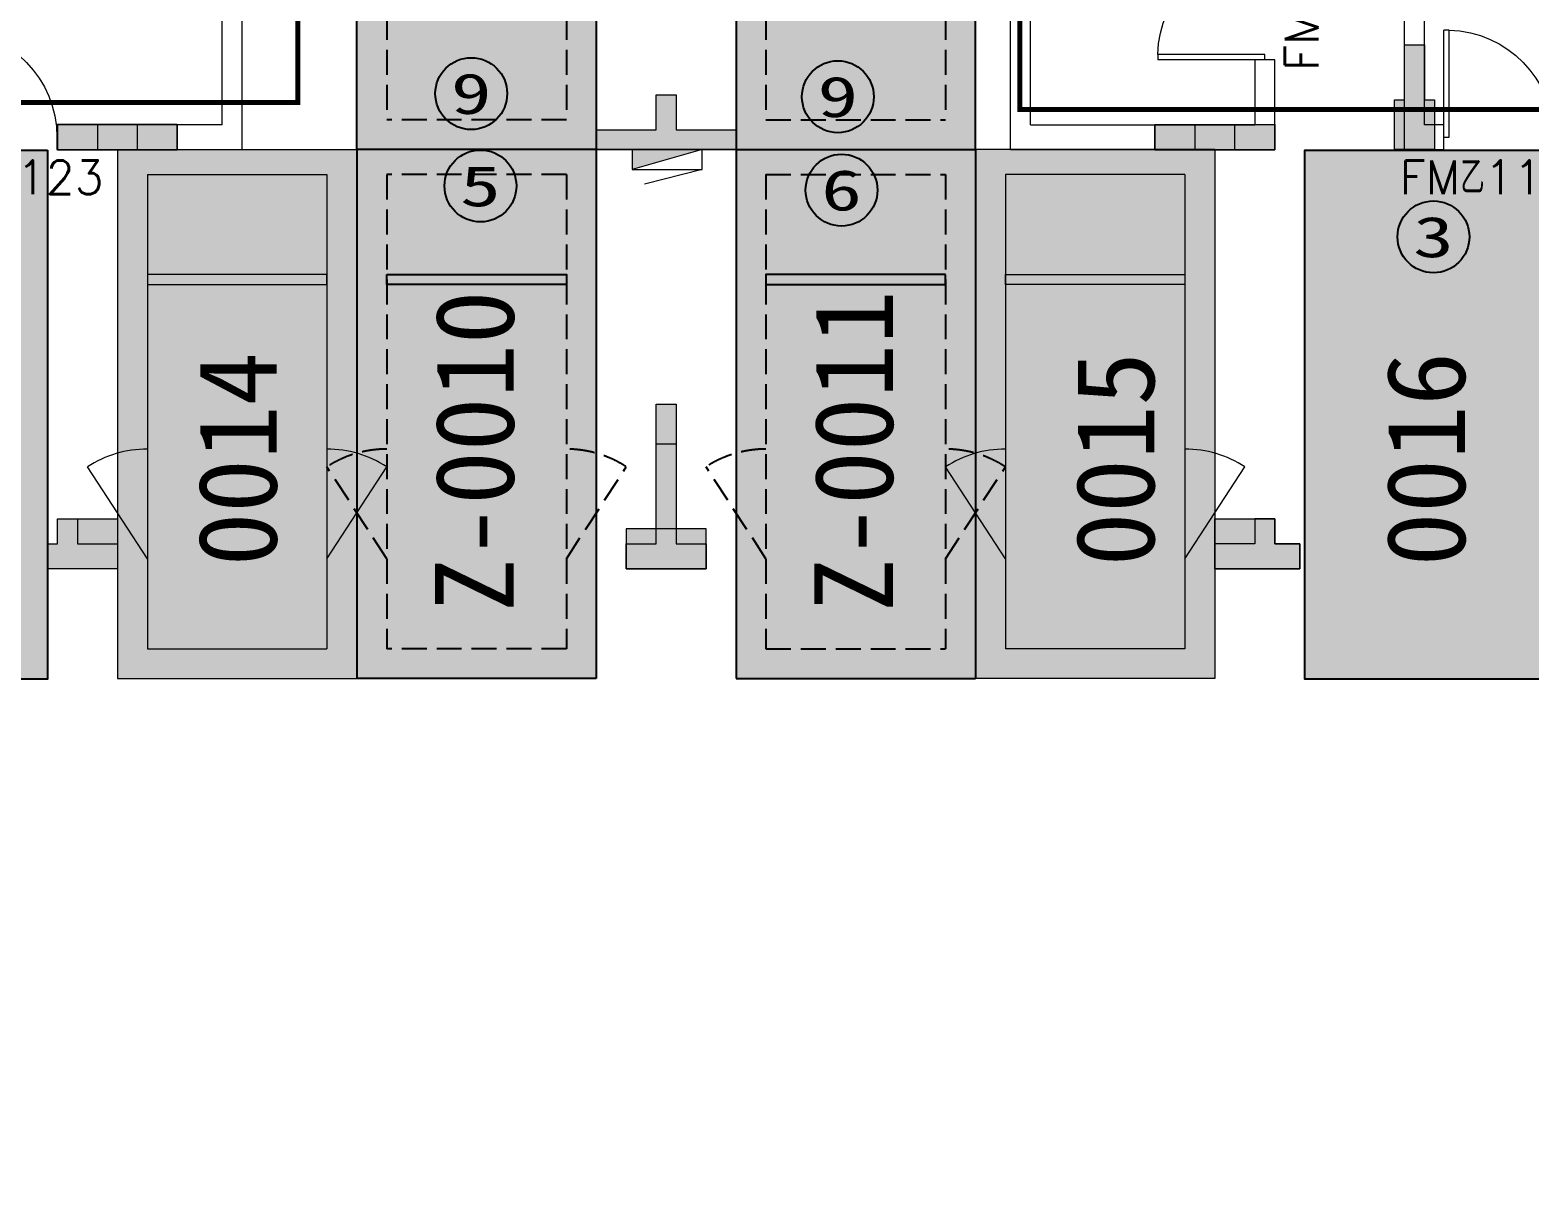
# Model space of a CAD drawing. Extents: x -264757 to 1033689, y 4049843 to 4347093.
# Drawn here: x -24865 to -9831, y 4296979 to 4308511 of the extents above; entities that cross this region are included whole.
import ezdxf
from ezdxf.enums import TextEntityAlignment as Align

# ---------------------------------------------------------------- set-up
doc = ezdxf.new("R2010")
doc.units = 0
doc.header["$LTSCALE"] = 1000
doc.header["$MEASUREMENT"] = 0
doc.linetypes.add('AX-01DK-PB01$1$A-001-车位参照B1$0$A-001-车位参照B1$0$A-001-车位参照B1$0$A-H4-001-基本图形$0$A-001-车位B1$0$DASH', pattern=[0.35, 0.25, -0.1])
doc.linetypes.add('DASH', pattern=[0.35, 0.25, -0.1])
doc.layers.add('AX-01DK-PB01$0$AX-001DK-01-PB01-02$0$A-3-WinF(Text)', color=8, linetype='Continuous', plot=False)
for name, color, linetype in [('不利因素1-紧邻消火栓', 7, 'Continuous'), ('不利因素3-紧邻房间出入口', 7, 'Continuous'), ('不利因素5-单面靠墙', 7, 'Continuous'), ('不利因素6-双面靠墙', 7, 'Continuous'), ('不可售车位', 255, 'Continuous'), ('子母车位', 7, 'Continuous'), ('普通车位', 7, 'Continuous')]:
    doc.layers.add(name, color=color, linetype=linetype)
doc.layers.add('无关图层', color=8, linetype='Continuous', lineweight=0)
doc.layers.add('车位归属楼栋范围线', color=7, linetype='Continuous', true_color=0x19e6c7)
doc.styles.add('AX-01DK-PB01$0$AX-001DK-01-PB01-02$0$_TCH_WINDOW', font='SIMPLEX', dxfattribs={"bigfont": 'GBCBIG'})
doc.styles.add('AX-ACK-BIANH1$0$黑体', font='simhei.ttf')
doc.styles.add('SX-ACK-PB01-WNC-ALL$0$黑体', font='simhei.ttf')
doc.styles.add('黑体', font='simhei.ttf')

# ---------------------------------------------------------------- blocks, each defined once
blk = doc.blocks.new('20200722.21175556')
at = {"layer": '不利因素1-紧邻消火栓', "true_color": 0x3c6a45}
h = blk.add_hatch(color=97, dxfattribs=at)
h.dxf.hatch_style = 1
edge = h.paths.add_edge_path()
edge.add_arc((360, 360), 360, 0, 360)
at = {"layer": '不利因素1-紧邻消火栓'}
blk.add_circle((360, 360), 360, dxfattribs=at)
at = {"layer": '不利因素1-紧邻消火栓', "style": '黑体', "width": 1.390625}
blk.add_text('9', height=407, dxfattribs=at).set_placement((156, 156), (564, 156), align=Align.FIT)
blk = doc.blocks.new('SX-ACK-PB01-WNC-ALL$0$20200722.21182536')
at = {"layer": '不利因素3-紧邻房间出入口', "true_color": 0xe4d218}
h = blk.add_hatch(color=52, dxfattribs=at)
h.dxf.hatch_style = 1
edge = h.paths.add_edge_path()
edge.add_arc((360, 360), 360, 0, 360)
at = {"layer": '不利因素3-紧邻房间出入口'}
blk.add_circle((360, 360), 360, dxfattribs=at)
at = {"layer": '不利因素3-紧邻房间出入口', "style": 'SX-ACK-PB01-WNC-ALL$0$黑体', "width": 1.390625}
blk.add_text('3', height=407, dxfattribs=at).set_placement((156, 156), (564, 156), align=Align.FIT)
blk = doc.blocks.new('SX-ACK-PB01-WNC-ALL$0$20200722.21183209')
at = {"layer": '不利因素5-单面靠墙', "true_color": 0x6d711d}
h = blk.add_hatch(color=66, dxfattribs=at)
h.dxf.hatch_style = 1
edge = h.paths.add_edge_path()
edge.add_arc((360, 360), 360, 0, 360)
at = {"layer": '不利因素5-单面靠墙'}
blk.add_circle((360, 360), 360, dxfattribs=at)
at = {"layer": '不利因素5-单面靠墙', "style": 'SX-ACK-PB01-WNC-ALL$0$黑体', "width": 1.390625}
blk.add_text('5', height=407, dxfattribs=at).set_placement((156, 156), (564, 156), align=Align.FIT)
blk = doc.blocks.new('SX-ACK-PB01-WNC-ALL$0$20200722.21183455')
at = {"layer": '不利因素6-双面靠墙', "true_color": 0xf2b47b}
h = blk.add_hatch(color=31, dxfattribs=at)
h.dxf.hatch_style = 1
edge = h.paths.add_edge_path()
edge.add_arc((360, 360), 360, 0, 360)
at = {"layer": '不利因素6-双面靠墙'}
blk.add_circle((360, 360), 360, dxfattribs=at)
at = {"layer": '不利因素6-双面靠墙', "style": 'SX-ACK-PB01-WNC-ALL$0$黑体', "width": 1.390625}
blk.add_text('6', height=407, dxfattribs=at).set_placement((156, 156), (564, 156), align=Align.FIT)
blk = doc.blocks.new('销控车位')
at = {"layer": '不可售车位', "true_color": 0x757b8a}
h = blk.add_hatch(color=8, dxfattribs=at)
h.dxf.hatch_style = 1
h.paths.add_polyline_path([(2400, 0), (2400, -5300), (0, -5300), (0, 0)])
at = {"layer": '不可售车位', "color": 8, "true_color": 0x757b8a}
blk.add_lwpolyline([(2400, 0), (2400, -5300), (0, -5300), (0, 0)], close=True, dxfattribs=at)
blk = doc.blocks.new('AX-01DK-PB01$0$$DorLib2D$00000001')
at = {"layer": '无关图层'}
for p, q in [((0.45, 0.975), (0.5, 0.975)), ((0.45, 0), (0.45, 0.975)), ((0.5, 0), (0.5, 0.975)), ((0.5, 0), (0.45, 0))]:
    blk.add_line(p, q, dxfattribs=at)
at = {"layer": '无关图层', "lineweight": 13}
blk.add_arc((0.475, 0), 0.975, 91.4693, 180, dxfattribs=at)
blk = doc.blocks.new('PX-03CK-XHS$1$$TWTSYS$00000508')
at = {"layer": '无关图层'}
for p, q in [((-0.5, 0.5), (0.324, 1.224)), ((-0.5, 0.5), (-0.5, -0.5)), ((-0.5, -0.5), (0.5, 0.5)), ((0.5, 0.5), (-0.5, 0.5)), ((0.5, -0.5), (0.5, 0.5)), ((-0.5, -0.5), (0.5, -0.5))]:
    blk.add_line(p, q, dxfattribs=at)
blk.add_solid([(0.5, -0.5), (0.5, 0.5), (-0.5, -0.5)], dxfattribs=at)
blk = doc.blocks.new('A$C741380cb')
at = {"layer": '子母车位', "true_color": 0x0617f9}
h = blk.add_hatch(color=5, dxfattribs=at)
h.dxf.hatch_style = 1
h.paths.add_polyline_path([(2400, 0), (2400, -10400), (0, -10400), (0, 0)])
blk = doc.blocks.new('A$C7e5eb487')
at = {"layer": '普通车位', "true_color": 0xf18f8e}
h = blk.add_hatch(color=11, dxfattribs=at)
h.dxf.hatch_style = 1
h.paths.add_polyline_path([(2400, 0), (2400, -5300), (0, -5300), (0, 0)])

msp = doc.modelspace()

# ---------------------------------------------------------------- hatches: boundary and pattern name
at = {"layer": '无关图层'}
for points in [[(-11189, 4307812.6), (-11089, 4307812.6), (-11089, 4308362.6), (-10889, 4308362.6), (-10889, 4307812.6), (-10789, 4307812.6), (-10789, 4307312.6), (-11189, 4307312.6)], [(-19187.9, 4307511.6), (-18587.9, 4307511.6), (-18587.9, 4307861.6), (-18387.9, 4307861.6), (-18387.9, 4307511.6), (-17787.9, 4307511.6), (-17787.9, 4307311.6), (-19187.9, 4307311.6)], [(-24589.7, 4307562.6), (-24189.7, 4307563.1), (-24189.7, 4307312.1), (-24589.7, 4307311.5)], [(-23789, 4307562.6), (-23389, 4307563.1), (-23389, 4307312.1), (-23789, 4307311.5)], [(-13589.7, 4307562.6), (-13189.7, 4307563.1), (-13189.7, 4307312.1), (-13589.7, 4307311.5)], [(-12789, 4307562.6), (-12389, 4307563.1), (-12389, 4307312.1), (-12789, 4307311.5)], [(-18387.6, 4304761.6), (-18387.9, 4304361.6), (-18589, 4304361.6), (-18588.6, 4304761.6)], [(-24588.4, 4303612.6), (-23988.4, 4303612.6), (-23988.4, 4303112.6), (-24588.4, 4303112.6), (-24688.4, 4303112.6), (-24688.2, 4303362.6), (-24588.4, 4303362.6)], [(-12989.1, 4303612.6), (-12389.1, 4303612.6), (-12389.1, 4303362.6), (-12138.7, 4303362.6), (-12138.7, 4303112.6), (-12989.1, 4303112.6)], [(-18088.3, 4303512.6), (-18888.5, 4303512.6), (-18888.5, 4303112.6), (-18088.3, 4303112.6)]]:
    msp.add_hatch(color=256, dxfattribs=at).paths.add_polyline_path(points)
h = msp.add_hatch(color=256, dxfattribs=at)
h.dxf.hatch_style = 1
h.paths.add_polyline_path([(-19188.5, 4307512.6), (-18588.5, 4307512.6), (-18588.5, 4307862.6), (-18388.5, 4307862.6), (-18388.5, 4307512.6), (-17788.5, 4307512.6), (-17788.5, 4307312.6), (-19188.5, 4307312.6)])
h = msp.add_hatch(color=256, dxfattribs=at)
h.dxf.hatch_style = 1
h.paths.add_polyline_path([(-23389, 4307563.1), (-24589.7, 4307563.1), (-24589.7, 4307311.5), (-23389, 4307311.5)])
h = msp.add_hatch(color=256, dxfattribs=at)
h.dxf.hatch_style = 1
h.paths.add_polyline_path([(-12389, 4307562.6), (-13589.7, 4307562.6), (-13589.7, 4307311.5), (-12389, 4307311.5)])
h = msp.add_hatch(color=256, dxfattribs=at)
h.dxf.hatch_style = 1
h.paths.add_polyline_path([(-18888.5, 4303362.6), (-18588.5, 4303362.6), (-18588.5, 4304762.6), (-18388.5, 4304762.6), (-18388.5, 4303362.6), (-18088.5, 4303362.6), (-18088.5, 4303112.6), (-18888.5, 4303112.6)])
h = msp.add_hatch(color=256, dxfattribs=at)
h.dxf.hatch_style = 1
h.paths.add_polyline_path([(-24688.4, 4303112.6), (-24688.4, 4303362.6), (-24588.4, 4303362.6), (-24588.4, 4303612.6), (-24388.4, 4303612.6), (-24388.4, 4303362.6), (-23988.4, 4303362.6), (-23988.4, 4303112.6), (-24388.4, 4303112.6)])
h = msp.add_hatch(color=256, dxfattribs=at)
h.dxf.hatch_style = 1
h.paths.add_polyline_path([(-12138.7, 4303112.6), (-12138.7, 4303362.6), (-12388.7, 4303362.6), (-12388.7, 4303612.6), (-12588.7, 4303612.6), (-12588.7, 4303362.6), (-12988.7, 4303362.6), (-12988.7, 4303112.6), (-12588.7, 4303112.6)])

# ---------------------------------------------------------------- linework, layer by layer
at = {"layer": '子母车位', "color": 8, "linetype": 'AX-01DK-PB01$1$A-001-车位参照B1$0$A-001-车位参照B1$0$A-001-车位参照B1$0$A-H4-001-基本图形$0$A-001-车位B1$0$DASH'}
for p, q in [((-21288.8, 4312162.6), (-21288.8, 4307612.6, 0)), ((-19488.8, 4312162.6), (-19488.8, 4307612.6, 0)), ((-17488.9, 4312162.6), (-17488.9, 4307612.6, 0)), ((-15688.9, 4312162.6), (-15688.9, 4307612.6, 0)), ((-19488.8, 4307612.6, 0), (-21288.8, 4307612.6, 0)), ((-17488.9, 4307612.6, 0), (-15688.9, 4307612.6, 0)), ((-19488.9, 4307062.6, 0), (-21288.9, 4307062.6, 0)), ((-21288.9, 4307062.6, 0), (-21288.9, 4302312.6)), ((-19488.9, 4307062.6, 0), (-19488.9, 4302312.6)), ((-17488.8, 4307062.6, 0), (-15688.8, 4307062.6, 0)), ((-17488.8, 4307062.6, 0), (-17488.8, 4302312.6)), ((-15688.8, 4307062.6, 0), (-15688.8, 4302312.6)), ((-19488.9, 4302312.6), (-21288.9, 4302312.6)), ((-17488.8, 4302312.6), (-15688.8, 4302312.6))]:
    msp.add_line(p, q, dxfattribs=at)
at = {"layer": '子母车位', "color": 83}
for p, q in [((-21588.9, 4307312.6, 0), (-21588.9, 4302012.6)), ((-19188.9, 4307312.6, 0), (-21588.9, 4307312.6, 0)), ((-19188.9, 4307312.6, 0), (-19188.9, 4302012.6)), ((-17788.8, 4307312.6, 0), (-17788.8, 4302012.6)), ((-17788.8, 4307312.6, 0), (-15388.8, 4307312.6, 0)), ((-15388.8, 4307312.6, 0), (-15388.8, 4302012.6)), ((-19188.9, 4302012.6), (-21588.9, 4302012.6)), ((-17788.8, 4302012.6), (-15388.8, 4302012.6))]:
    msp.add_line(p, q, dxfattribs=at)
for points in [[(-21588.8, 4312412.6), (-19188.8, 4312412.6), (-19188.8, 4307312.6), (-21588.8, 4307312.6)], [(-15388.9, 4312412.6), (-17788.9, 4312412.6), (-17788.8, 4307312.6), (-15388.8, 4307312.6)]]:
    msp.add_lwpolyline(points, close=True, dxfattribs=at)
at = {"layer": '子母车位', "elevation": 0}
for points in [[(-21288.9, 4306062.6), (-19488.9, 4306062.6), (-19488.9, 4305962.6), (-21288.9, 4305962.6)], [(-15688.8, 4306062.6), (-17488.8, 4306062.6), (-17488.8, 4305962.6), (-15688.8, 4305962.6)]]:
    msp.add_lwpolyline(points, close=True, dxfattribs=at)
at = {"layer": '子母车位', "linetype": 'AX-01DK-PB01$1$A-001-车位参照B1$0$A-001-车位参照B1$0$A-001-车位参照B1$0$A-H4-001-基本图形$0$A-001-车位B1$0$DASH', "elevation": 0}
for points in [[(-21288.9, 4303212.6), (-21888.9, 4304134.6)], [(-19488.9, 4303212.6), (-18888.9, 4304134.6)], [(-17488.8, 4303212.6), (-18088.8, 4304134.6)], [(-15688.8, 4303212.6), (-15088.8, 4304134.6)]]:
    msp.add_lwpolyline(points, dxfattribs=at)
at = {"layer": '子母车位', "linetype": 'AX-01DK-PB01$1$A-001-车位参照B1$0$A-001-车位参照B1$0$A-001-车位参照B1$0$A-H4-001-基本图形$0$A-001-车位B1$0$DASH'}
for centre, start, end in [((-21288.9, 4303212.6), 90, 123.05573), ((-19488.9, 4303212.6), 56.94427, 90), ((-17488.8, 4303212.6), 90, 123.05573), ((-15688.8, 4303212.6), 56.94427, 90)]:
    msp.add_arc(centre, 1100, start, end, dxfattribs=at)
at = {"layer": '无关图层'}
for p, q in [((-22738.7, 4307312.6), (-22738.7, 4311812.6)), ((-15038.8, 4307312.6), (-15038.8, 4311812.6)), ((-22938.7, 4307562.6), (-22938.7, 4311612.6)), ((-11088.5, 4307312.6), (-11088.5, 4311612.6)), ((-10888.5, 4307562.6), (-10888.5, 4311612.6)), ((-14838.8, 4307562.6), (-14838.8, 4311412.6)), ((-12389, 4308212.6), (-12589, 4308212.6)), ((-12589, 4308212.6), (-12589, 4307562.6)), ((-12389, 4307312.6), (-12389, 4308212.6)), ((-22938.7, 4307562.6), (-24595.2, 4307562.6)), ((-24595.2, 4307562.6), (-24595.2, 4307312.6)), ((-14838.8, 4307562.6), (-12589, 4307562.6)), ((-10695.2, 4307562.6), (-10888.5, 4307562.6)), ((-10695.2, 4307312.6), (-10695.2, 4307562.6)), ((-24595.2, 4307312.6), (-22738.7, 4307312.6)), ((-23988.9, 4307312.6), (-23988.9, 4302012.6, 0)), ((-23988.9, 4307312.6), (-21588.9, 4307312.6)), ((-21588.9, 4307312.6), (-21588.9, 4302012.6, 0)), ((-15388.8, 4307312.6), (-15388.8, 4302012.6, 0)), ((-12988.8, 4307312.6), (-15388.8, 4307312.6)), ((-15038.8, 4307312.6), (-12389, 4307312.6)), ((-12988.8, 4307312.6), (-12988.8, 4302012.6, 0)), ((-11088.5, 4307312.6), (-10695.2, 4307312.6)), ((-23688.9, 4307062.6), (-21888.9, 4307062.6)), ((-23688.9, 4307062.6), (-23688.9, 4302312.6, 0)), ((-21888.9, 4307062.6), (-21888.9, 4302312.6, 0)), ((-13288.8, 4307062.6), (-15088.8, 4307062.6)), ((-15088.8, 4307062.6), (-15088.8, 4302312.6, 0)), ((-13288.8, 4307062.6), (-13288.8, 4302312.6, 0)), ((-15088.8, 4306062.6), (-13288.8, 4306062.6)), ((-15088.8, 4305962.6), (-15088.8, 4306062.6)), ((-13288.8, 4305962.6), (-15088.8, 4305962.6)), ((-13288.8, 4306062.6), (-13288.8, 4305962.6)), ((-15088.8, 4303212.6), (-15688.8, 4304134.6)), ((-13288.8, 4303212.6), (-12688.8, 4304134.6)), ((-23688.9, 4302312.6, 0), (-21888.9, 4302312.6, 0)), ((-13288.8, 4302312.6, 0), (-15088.8, 4302312.6, 0)), ((-23988.9, 4302012.6, 0), (-21588.9, 4302012.6, 0)), ((-12988.8, 4302012.6, 0), (-15388.8, 4302012.6, 0))]:
    msp.add_line(p, q, dxfattribs=at)
for points in [[(-11189, 4307812.6), (-11089, 4307812.6), (-11089, 4308362.6), (-10889, 4308362.6), (-10889, 4307812.6), (-10789, 4307812.6), (-10789, 4307312.6), (-11189, 4307312.6)], [(-19188.5, 4307512.6), (-18588.5, 4307512.6), (-18588.5, 4307862.6), (-18388.5, 4307862.6), (-18388.5, 4307512.6), (-17788.5, 4307512.6), (-17788.5, 4307312.6), (-19188.5, 4307312.6)], [(-19187.9, 4307511.6), (-18587.9, 4307511.6), (-18587.9, 4307861.6), (-18387.9, 4307861.6), (-18387.9, 4307511.6), (-17787.9, 4307511.6), (-17787.9, 4307311.6), (-19187.9, 4307311.6)], [(-24589.7, 4307562.6), (-24189.7, 4307563.1), (-24189.7, 4307312.1), (-24589.7, 4307311.5)], [(-23389, 4307563.1), (-24589.7, 4307563.1), (-24589.7, 4307311.5), (-23389, 4307311.5)], [(-23789, 4307562.6), (-23389, 4307563.1), (-23389, 4307312.1), (-23789, 4307311.5)], [(-13589.7, 4307562.6), (-13189.7, 4307563.1), (-13189.7, 4307312.1), (-13589.7, 4307311.5)], [(-12389, 4307562.6), (-13589.7, 4307562.6), (-13589.7, 4307311.5), (-12389, 4307311.5)], [(-12789, 4307562.6), (-12389, 4307563.1), (-12389, 4307312.1), (-12789, 4307311.5)], [(-21888.9, 4306062.6), (-23688.9, 4306062.6), (-23688.9, 4305962.6), (-21888.9, 4305962.6)], [(-18888.5, 4303362.6), (-18588.5, 4303362.6), (-18588.5, 4304762.6), (-18388.5, 4304762.6), (-18388.5, 4303362.6), (-18088.5, 4303362.6), (-18088.5, 4303112.6), (-18888.5, 4303112.6)], [(-18387.6, 4304761.6), (-18387.9, 4304361.6), (-18589, 4304361.6), (-18588.6, 4304761.6)], [(-24688.4, 4303112.6), (-24688.4, 4303362.6), (-24588.4, 4303362.6), (-24588.4, 4303612.6), (-24388.4, 4303612.6), (-24388.4, 4303362.6), (-23988.4, 4303362.6), (-23988.4, 4303112.6), (-24388.4, 4303112.6)], [(-24588.4, 4303612.6), (-23988.4, 4303612.6), (-23988.4, 4303112.6), (-24588.4, 4303112.6), (-24688.4, 4303112.6), (-24688.2, 4303362.6), (-24588.4, 4303362.6)], [(-12989.1, 4303612.6), (-12389.1, 4303612.6), (-12389.1, 4303362.6), (-12138.7, 4303362.6), (-12138.7, 4303112.6), (-12989.1, 4303112.6)], [(-12138.7, 4303112.6), (-12138.7, 4303362.6), (-12388.7, 4303362.6), (-12388.7, 4303612.6), (-12588.7, 4303612.6), (-12588.7, 4303362.6), (-12988.7, 4303362.6), (-12988.7, 4303112.6), (-12588.7, 4303112.6)], [(-18088.3, 4303512.6), (-18888.5, 4303512.6), (-18888.5, 4303112.6), (-18088.3, 4303112.6)]]:
    msp.add_lwpolyline(points, close=True, dxfattribs=at)
for points in [[(-23688.9, 4303212.6), (-24288.9, 4304134.6)], [(-21888.9, 4303212.6), (-21288.9, 4304134.6)]]:
    msp.add_lwpolyline(points, dxfattribs=at)
for centre, start, end in [((-23688.9, 4303212.6, 0), 90, 123.05573), ((-21888.9, 4303212.6, 0), 56.94427, 90)]:
    msp.add_arc(centre, 1100, start, end, dxfattribs=at)
for centre, major_axis, start_param, end_param in [((-15088.8, 4303212.6, 0), (-271.5, 1066), -0.2493758, 0.3275556), ((-13288.8, 4303212.6, 0), (363.8, 1038.1), -0.2398374, 0.3370939)]:
    msp.add_ellipse(centre, major_axis=major_axis, ratio=1, start_param=start_param, end_param=end_param, dxfattribs=at)
at = {"layer": '车位归属楼栋范围线', "linetype": 'DASH', "ltscale": 5, "const_width": 50}
msp.add_lwpolyline([(-30040.1, 4307786), (-22180.7, 4307786), (-22180.7, 4312789.5), (-14943.1, 4312789.5), (-14943.1, 4307715.7), (-7136.3, 4307715.7), (-7136.3, 4312856.2), (390.6, 4312856.2), (390.6, 4307878.3), (8352.1, 4307878.3), (8352.1, 4312829.7), (15349.9, 4312829.7), (15349.9, 4307756.3), (23347.2, 4307756.3), (23347.2, 4312762.9), (26519, 4312762.9), (26519, 4308301.3), (34710.6, 4308301.3), (34710.6, 4256608.1)], dxfattribs=at)

# ---------------------------------------------------------------- block references
at = {"layer": '不利因素1-紧邻消火栓'}
for p in [(-20802.4, 4307514.2, 0), (-17128, 4307482.8, 0)]:
    msp.add_blockref('20200722.21175556', p, dxfattribs=at)
at = {"layer": '不利因素3-紧邻房间出入口'}
msp.add_blockref('SX-ACK-PB01-WNC-ALL$0$20200722.21182536', (-11158.6, 4306078.6, 0), dxfattribs=at)
at = {"layer": '不利因素5-单面靠墙'}
msp.add_blockref('SX-ACK-PB01-WNC-ALL$0$20200722.21183209', (-20710.4, 4306589, 0), dxfattribs=at)
at = {"layer": '不利因素6-双面靠墙'}
msp.add_blockref('SX-ACK-PB01-WNC-ALL$0$20200722.21183455', (-17091, 4306547.1, 0), dxfattribs=at)
at = {"layer": '不可售车位'}
for p in [(-27088.8, 4307307.8), (-12088.8, 4307307.8)]:
    msp.add_blockref('销控车位', p, dxfattribs=at)
at = {"layer": '子母车位', "extrusion": (0, 0, -1), "zscale": -1, "rotation": 180.0000000000001}
msp.add_blockref('A$C741380cb', (21588.9, 4302012.6), dxfattribs=at)
at = {"layer": '子母车位', "rotation": 180.0000000000001}
msp.add_blockref('A$C741380cb', (-15388.8, 4302012.6), dxfattribs=at)
at = {"layer": '无关图层'}
ref = msp.add_blockref('AX-01DK-PB01$0$$DorLib2D$00000001', (-12489, 4308762.6), dxfattribs=dict(at, xscale=-1100, yscale=1100, zscale=200, rotation=89.9999999998635))
ref.add_attrib('A', 'FM乙1123', (-11950.1, 4308101.5), dxfattribs={"layer": 'AX-01DK-PB01$0$AX-001DK-01-PB01-02$0$A-3-WinF(Text)', "height": 337.59, "rotation": 90, "style": 'AX-01DK-PB01$0$AX-001DK-01-PB01-02$0$_TCH_WINDOW'})
ref = msp.add_blockref('AX-01DK-PB01$0$$DorLib2D$00000001', (-25145.2, 4307437.6), dxfattribs=dict(at, xscale=1100, yscale=-1100, zscale=250, rotation=179.9999999995595))
ref.add_attrib('A', 'FM乙1123', (-26136.2, 4306867.3), dxfattribs={"layer": 'AX-01DK-PB01$0$AX-001DK-01-PB01-02$0$A-3-WinF(Text)', "height": 337.59, "rotation": 360, "style": 'AX-01DK-PB01$0$AX-001DK-01-PB01-02$0$_TCH_WINDOW'})
ref = msp.add_blockref('AX-01DK-PB01$0$$DorLib2D$00000001', (-10145.2, 4307437.6), dxfattribs=dict(at, xscale=1100, yscale=-1100, zscale=250, rotation=179.9999999995595))
ref.add_attrib('A', 'FM乙1123', (-11136.2, 4306867.3), dxfattribs={"layer": 'AX-01DK-PB01$0$AX-001DK-01-PB01-02$0$A-3-WinF(Text)', "height": 337.59, "rotation": 360, "style": 'AX-01DK-PB01$0$AX-001DK-01-PB01-02$0$_TCH_WINDOW'})
at = {"layer": '无关图层', "xscale": -700, "yscale": -200, "zscale": 700}
msp.add_blockref('PX-03CK-XHS$1$$TWTSYS$00000508', (-18478.6, 4307212.6), dxfattribs=at)
at = {"layer": '普通车位', "rotation": 180}
msp.add_blockref('A$C7e5eb487', (-21588.9, 4302012.6, 0), dxfattribs=at)
at = {"layer": '普通车位', "extrusion": (0, 0, -1), "zscale": -0.9999999999999998, "rotation": 180}
msp.add_blockref('A$C7e5eb487', (15388.8, 4302012.6, 0), dxfattribs=at)

# ---------------------------------------------------------------- texts
at = {"layer": '无关图层', "style": 'AX-ACK-BIANH1$0$黑体'}
for s, p in [('Z-0010', (-20016.1, 4302682.1)), ('Z-0011', (-16216.1, 4302682.1)), ('0014', (-22392.8, 4303138.9)), ('0015', (-13596.4, 4303138.9)), ('0016', (-10481.6, 4303138.9))]:
    msp.add_text(s, height=788.61, rotation=90, dxfattribs=at).set_placement(p)

doc.saveas('drawing.dxf')
